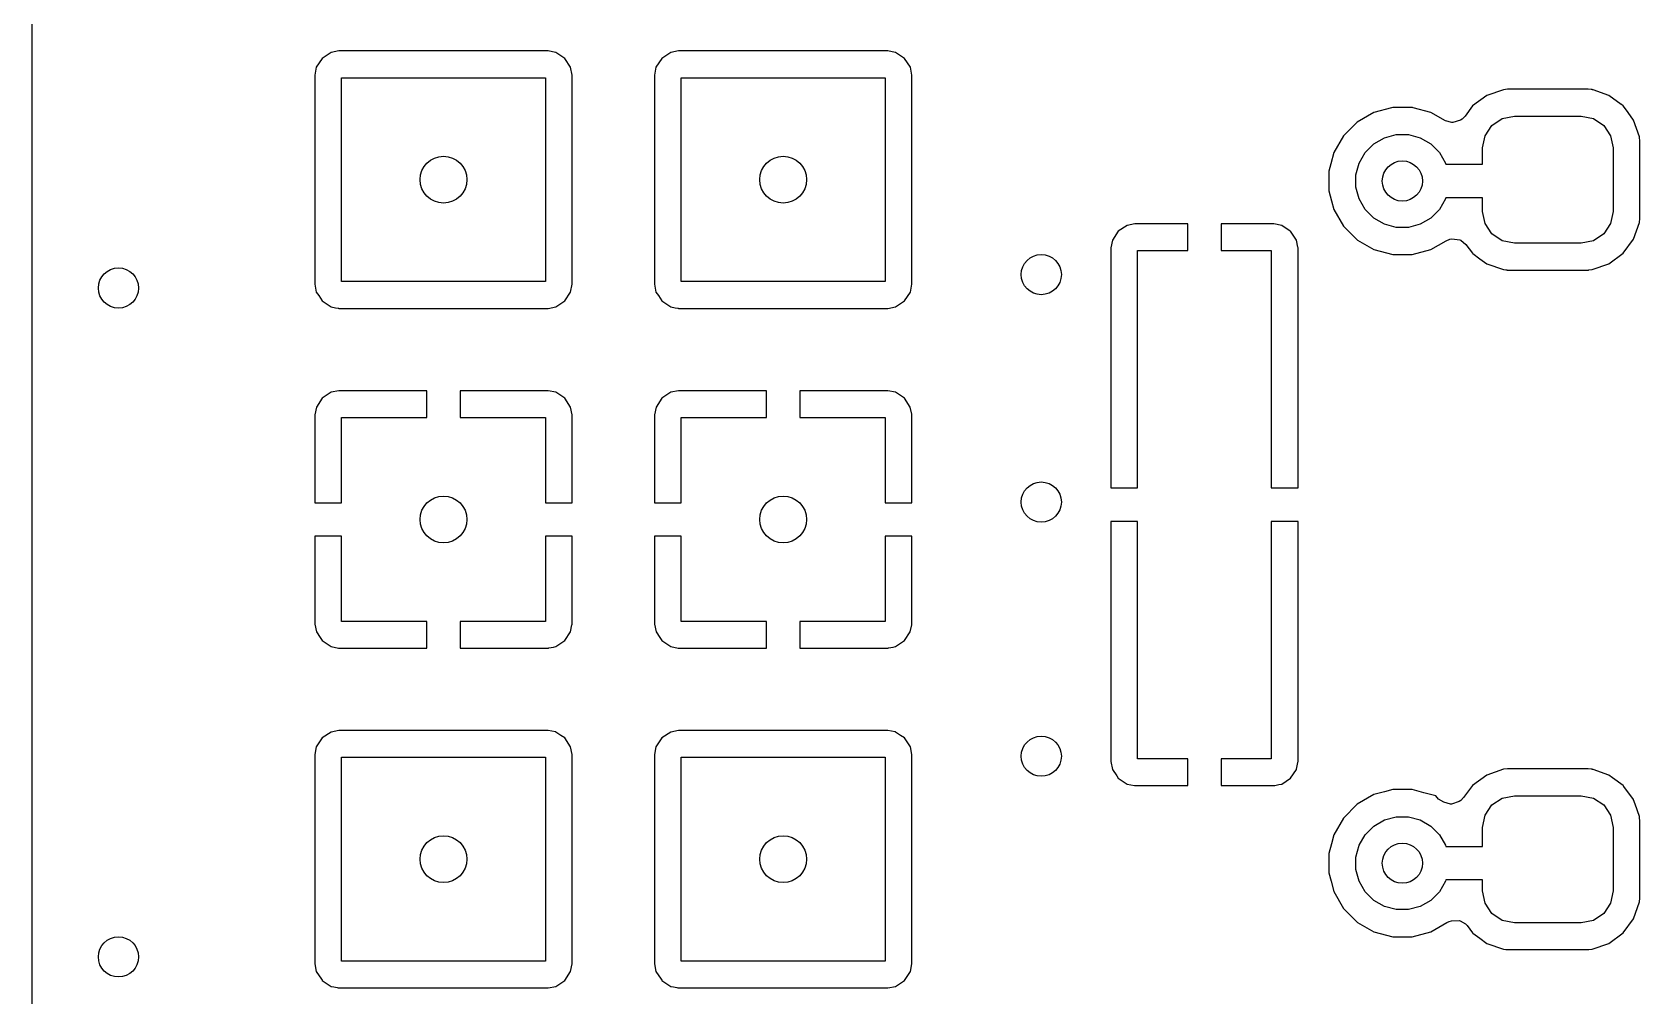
# Model space of a CAD drawing. Header units: inches. Extents: x 4.87 to 6.82, y -5.11 to -3.16.
# Drawn here: x 4.8683 to 5.3416, y -3.917 to -3.6334 of the extents above; entities that cross this region are included whole.
import ezdxf

# ---------------------------------------------------------------- set-up
doc = ezdxf.new("R2010")
doc.units = ezdxf.units.IN
doc.header["$MEASUREMENT"] = 0
doc.layers.add('BLACK', color=250, linetype='CONTINUOUS')

msp = doc.modelspace()

# ---------------------------------------------------------------- linework, layer by layer
at = {"layer": 'BLACK', "linetype": 'CONTINUOUS'}
for p, q in [((4.86829, -3.63484), (4.86829, -3.54599)), ((4.86829, -3.64599), (4.86829, -3.63484)), ((4.95629, -3.63934), (4.95368, -3.64108)), ((4.95859, -3.63888), (4.95629, -3.63934)), ((4.95629, -3.63934), (4.95629, -3.63934)), ((5.02015, -3.63888), (4.95859, -3.63888)), ((4.95859, -3.63888), (4.95859, -3.63888)), ((4.95859, -3.63888), (4.95859, -3.63888)), ((5.02238, -3.63932), (5.02015, -3.63888)), ((5.02015, -3.63888), (5.02015, -3.63888)), ((5.02015, -3.63888), (5.02015, -3.63888)), ((5.02015, -3.63888), (5.02015, -3.63888)), ((5.02015, -3.63888), (5.02015, -3.63888)), ((5.02244, -3.63933), (5.02238, -3.63932)), ((5.02245, -3.63934), (5.02244, -3.63933)), ((5.02422, -3.64052), (5.02245, -3.63934)), ((5.02245, -3.63934), (5.02245, -3.63934)), ((5.05629, -3.63934), (5.05368, -3.64108)), ((5.05859, -3.63888), (5.05629, -3.63934)), ((5.05629, -3.63934), (5.05629, -3.63934)), ((5.12015, -3.63888), (5.05859, -3.63888)), ((5.05859, -3.63888), (5.05859, -3.63888)), ((5.05859, -3.63888), (5.05859, -3.63888)), ((5.12238, -3.63932), (5.12015, -3.63888)), ((5.12015, -3.63888), (5.12015, -3.63888)), ((5.12015, -3.63888), (5.12015, -3.63888)), ((5.12015, -3.63888), (5.12015, -3.63888)), ((5.12015, -3.63888), (5.12015, -3.63888)), ((5.12244, -3.63933), (5.12238, -3.63932)), ((5.12245, -3.63934), (5.12244, -3.63933)), ((5.12422, -3.64052), (5.12245, -3.63934)), ((5.12245, -3.63934), (5.12245, -3.63934)), ((4.95193, -3.64369), (4.95148, -3.64599)), ((4.95368, -3.64108), (4.95193, -3.64369)), ((4.95193, -3.64369), (4.95193, -3.64369)), ((4.95368, -3.64108), (4.95368, -3.64108)), ((5.02506, -3.64108), (5.02422, -3.64052)), ((5.02681, -3.64369), (5.02506, -3.64108)), ((5.02506, -3.64108), (5.02506, -3.64108)), ((5.02726, -3.64599), (5.02681, -3.64369)), ((5.05193, -3.64369), (5.05148, -3.64599)), ((5.05368, -3.64108), (5.05193, -3.64369)), ((5.05193, -3.64369), (5.05193, -3.64369)), ((5.05368, -3.64108), (5.05368, -3.64108)), ((5.12506, -3.64108), (5.12422, -3.64052)), ((5.12681, -3.64369), (5.12506, -3.64108)), ((5.12506, -3.64108), (5.12506, -3.64108)), ((5.12726, -3.64599), (5.12681, -3.64369)), ((4.86829, -3.746), (4.86829, -3.64599)), ((4.95148, -3.64599), (4.95148, -3.70755)), ((4.95937, -3.70677), (4.95937, -3.64677)), ((4.95937, -3.64677), (5.01937, -3.64677)), ((5.01937, -3.64677), (5.01937, -3.70677)), ((5.02726, -3.70755), (5.02726, -3.64599)), ((5.02726, -3.64599), (5.02726, -3.64599)), ((5.05148, -3.64599), (5.05148, -3.70755)), ((5.05937, -3.70677), (5.05937, -3.64677)), ((5.05937, -3.64677), (5.11937, -3.64677)), ((5.11937, -3.64677), (5.11937, -3.70677)), ((5.12726, -3.67431), (5.12726, -3.64599)), ((5.29648, -3.652), (5.2923, -3.65509)), ((5.30138, -3.65029), (5.29648, -3.652)), ((5.30255, -3.65018), (5.30138, -3.65029)), ((5.30138, -3.65029), (5.30138, -3.65029)), ((5.30138, -3.65029), (5.30138, -3.65029)), ((5.32639, -3.65018), (5.30255, -3.65018)), ((5.30255, -3.65018), (5.30255, -3.65018)), ((5.30255, -3.65018), (5.30255, -3.65018)), ((5.32719, -3.65025), (5.32639, -3.65018)), ((5.32639, -3.65018), (5.32639, -3.65018)), ((5.32639, -3.65018), (5.32639, -3.65018)), ((5.32737, -3.65027), (5.32719, -3.65025)), ((5.32755, -3.65028), (5.32737, -3.65027)), ((5.32766, -3.65032), (5.32755, -3.65028)), ((5.32779, -3.65037), (5.32766, -3.65032)), ((5.33246, -3.652), (5.32779, -3.65037)), ((5.3361, -3.65469), (5.33246, -3.652)), ((5.26329, -3.65697), (5.25835, -3.65982)), ((5.26844, -3.65559), (5.26329, -3.65697)), ((5.2688, -3.65549), (5.26844, -3.65559)), ((5.26844, -3.65559), (5.26844, -3.65559)), ((5.27451, -3.65549), (5.2688, -3.65549)), ((5.27463, -3.65553), (5.27451, -3.65549)), ((5.27486, -3.65559), (5.27463, -3.65553)), ((5.28002, -3.65697), (5.27486, -3.65559)), ((5.27486, -3.65559), (5.27486, -3.65559)), ((5.27486, -3.65559), (5.27486, -3.65559)), ((5.28003, -3.65698), (5.28002, -3.65697)), ((5.28002, -3.65697), (5.28002, -3.65697)), ((5.28002, -3.65697), (5.28002, -3.65697)), ((5.2843, -3.65944), (5.28003, -3.65698)), ((5.29009, -3.65808), (5.28922, -3.65893)), ((5.29229, -3.65509), (5.29009, -3.65808)), ((5.2923, -3.65509), (5.29229, -3.65509)), ((5.30105, -3.65878), (5.30463, -3.65807)), ((5.30463, -3.65807), (5.32431, -3.65807)), ((5.32431, -3.65807), (5.32789, -3.65878)), ((5.33612, -3.6547), (5.3361, -3.65469)), ((5.3361, -3.65469), (5.3361, -3.65469)), ((5.33664, -3.65509), (5.33612, -3.6547)), ((5.33665, -3.6551), (5.33664, -3.65509)), ((5.33664, -3.65509), (5.33664, -3.65509)), ((5.3367, -3.65516), (5.33665, -3.6551)), ((5.33808, -3.65703), (5.3367, -3.65516)), ((5.33969, -3.65922), (5.33808, -3.65703)), ((5.25835, -3.65982), (5.25431, -3.66386)), ((5.28622, -3.65996), (5.2843, -3.65944)), ((5.2865, -3.65997), (5.28622, -3.65996)), ((5.28879, -3.65924), (5.2865, -3.65997)), ((5.2865, -3.65997), (5.2865, -3.65997)), ((5.28922, -3.65893), (5.28879, -3.65924)), ((5.29599, -3.66384), (5.29801, -3.66081)), ((5.29801, -3.66081), (5.30105, -3.65878)), ((5.32789, -3.65878), (5.33092, -3.66081)), ((5.33092, -3.66081), (5.33295, -3.66384)), ((5.33972, -3.65926), (5.33969, -3.65922)), ((5.33973, -3.65927), (5.33972, -3.65926)), ((5.34145, -3.66418), (5.33973, -3.65927)), ((5.33973, -3.65927), (5.33973, -3.65927)), ((5.25431, -3.66386), (5.25146, -3.6688)), ((5.26072, -3.66878), (5.26327, -3.66623)), ((5.26327, -3.66623), (5.26638, -3.66443)), ((5.26638, -3.66443), (5.26985, -3.6635)), ((5.26985, -3.6635), (5.27345, -3.6635)), ((5.27345, -3.6635), (5.27693, -3.66443)), ((5.27693, -3.66443), (5.28004, -3.66623)), ((5.28004, -3.66623), (5.28259, -3.66878)), ((5.29528, -3.66742), (5.29599, -3.66384)), ((5.29528, -3.67224), (5.29528, -3.66742)), ((5.33295, -3.66384), (5.33366, -3.66742)), ((5.33366, -3.66742), (5.33366, -3.68612)), ((5.34146, -3.66425), (5.34145, -3.66418)), ((5.34145, -3.66418), (5.34145, -3.66418)), ((5.34146, -3.66436), (5.34146, -3.66425)), ((5.34156, -3.66534), (5.34146, -3.66436)), ((5.34156, -3.6882), (5.34156, -3.66534)), ((5.34156, -3.66534), (5.34156, -3.66534)), ((5.34156, -3.66534), (5.34156, -3.66534)), ((5.34156, -3.66534), (5.34156, -3.66534)), ((5.25057, -3.6721), (5.24998, -3.67431)), ((5.25146, -3.6688), (5.25057, -3.6721)), ((5.25799, -3.67537), (5.25892, -3.67189)), ((5.25892, -3.67189), (5.26072, -3.66878)), ((5.28259, -3.66878), (5.28438, -3.67189)), ((5.28438, -3.67189), (5.28448, -3.67224)), ((5.28448, -3.67224), (5.29528, -3.67224)), ((5.12726, -3.69686), (5.12726, -3.67431)), ((5.24998, -3.67431), (5.24998, -3.68002)), ((5.25799, -3.67896), (5.25799, -3.67537)), ((5.24998, -3.68002), (5.25079, -3.68304)), ((5.25892, -3.68244), (5.25799, -3.67896)), ((5.25079, -3.68304), (5.25079, -3.68304)), ((5.25079, -3.68304), (5.25079, -3.68304)), ((5.25079, -3.68304), (5.25146, -3.68553)), ((5.25146, -3.68553), (5.25431, -3.69047)), ((5.26072, -3.68555), (5.25892, -3.68244)), ((5.26327, -3.6881), (5.26072, -3.68555)), ((5.28259, -3.68555), (5.28004, -3.6881)), ((5.28438, -3.68244), (5.28259, -3.68555)), ((5.28448, -3.68209), (5.28438, -3.68244)), ((5.29528, -3.68209), (5.28448, -3.68209)), ((5.29528, -3.68612), (5.29528, -3.68209)), ((5.29599, -3.6897), (5.29528, -3.68612)), ((5.33366, -3.68612), (5.33295, -3.6897)), ((5.19063, -3.69022), (5.18802, -3.69196)), ((5.19292, -3.68976), (5.19063, -3.69022)), ((5.19063, -3.69022), (5.19063, -3.69022)), ((5.20846, -3.68976), (5.19292, -3.68976)), ((5.20846, -3.69764), (5.20846, -3.68976)), ((5.20846, -3.68976), (5.20846, -3.68976)), ((5.20846, -3.68976), (5.20846, -3.68976)), ((5.23385, -3.68976), (5.21831, -3.68976)), ((5.21831, -3.68976), (5.21831, -3.68976)), ((5.21831, -3.68976), (5.21831, -3.69764)), ((5.23614, -3.69022), (5.23385, -3.68976)), ((5.23385, -3.68976), (5.23385, -3.68976)), ((5.23837, -3.69171), (5.23614, -3.69022)), ((5.23614, -3.69022), (5.23614, -3.69022)), ((5.25431, -3.69047), (5.25431, -3.69047)), ((5.25431, -3.69047), (5.25431, -3.69047)), ((5.25431, -3.69047), (5.25431, -3.69047)), ((5.25431, -3.69047), (5.25835, -3.69451)), ((5.26638, -3.6899), (5.26327, -3.6881)), ((5.26985, -3.69083), (5.26638, -3.6899)), ((5.27345, -3.69083), (5.26985, -3.69083)), ((5.27693, -3.6899), (5.27345, -3.69083)), ((5.28004, -3.6881), (5.27693, -3.6899)), ((5.29801, -3.69273), (5.29599, -3.6897)), ((5.33295, -3.6897), (5.33092, -3.69273)), ((5.33973, -3.69427), (5.34145, -3.68936)), ((5.34145, -3.68936), (5.34156, -3.6882)), ((5.18628, -3.69457), (5.18583, -3.69686)), ((5.18802, -3.69196), (5.18628, -3.69457)), ((5.18628, -3.69457), (5.18628, -3.69457)), ((5.18802, -3.69196), (5.18802, -3.69196)), ((5.23875, -3.69196), (5.23837, -3.69171)), ((5.24049, -3.69457), (5.23875, -3.69196)), ((5.23875, -3.69196), (5.23875, -3.69196)), ((5.2409, -3.69662), (5.24049, -3.69457)), ((5.25835, -3.69451), (5.25835, -3.69451)), ((5.25835, -3.69451), (5.25835, -3.69451)), ((5.25835, -3.69451), (5.25837, -3.69452)), ((5.25837, -3.69452), (5.25845, -3.69457)), ((5.25845, -3.69457), (5.26329, -3.69736)), ((5.28002, -3.69736), (5.28451, -3.69477)), ((5.28451, -3.69477), (5.28565, -3.69433)), ((5.28565, -3.69433), (5.28616, -3.69422)), ((5.28616, -3.69422), (5.28856, -3.69447)), ((5.28856, -3.69447), (5.28881, -3.69459)), ((5.28881, -3.69459), (5.29036, -3.69583)), ((5.29036, -3.69583), (5.29229, -3.69845)), ((5.30105, -3.69476), (5.29801, -3.69273)), ((5.30463, -3.69547), (5.30105, -3.69476)), ((5.32431, -3.69547), (5.30463, -3.69547)), ((5.32789, -3.69476), (5.32431, -3.69547)), ((5.33092, -3.69273), (5.32789, -3.69476)), ((5.33664, -3.69845), (5.33973, -3.69427)), ((5.12726, -3.70755), (5.12726, -3.69686)), ((5.18583, -3.69686), (5.18583, -3.69686)), ((5.18583, -3.69686), (5.18583, -3.76752)), ((5.1937, -3.76752), (5.1937, -3.69764)), ((5.1937, -3.69764), (5.20846, -3.69764)), ((5.21831, -3.69764), (5.23307, -3.69764)), ((5.23307, -3.69764), (5.23307, -3.76752)), ((5.24091, -3.69665), (5.2409, -3.69662)), ((5.24094, -3.69686), (5.24091, -3.69665)), ((5.24094, -3.74448), (5.24094, -3.69686)), ((5.24094, -3.69686), (5.24094, -3.69686)), ((5.26329, -3.69736), (5.26329, -3.69736)), ((5.26329, -3.69736), (5.26329, -3.69736)), ((5.26329, -3.69736), (5.2688, -3.69884)), ((5.2688, -3.69884), (5.2688, -3.69884)), ((5.2688, -3.69884), (5.27451, -3.69884)), ((5.27451, -3.69884), (5.28002, -3.69736)), ((5.27451, -3.69884), (5.27451, -3.69884)), ((5.29229, -3.69845), (5.29229, -3.69845)), ((5.29229, -3.69845), (5.29229, -3.69845)), ((5.29229, -3.69845), (5.29229, -3.69845)), ((5.29229, -3.69845), (5.29231, -3.69846)), ((5.29231, -3.69846), (5.29237, -3.69851)), ((5.29237, -3.69851), (5.29446, -3.70005)), ((5.29446, -3.70005), (5.29648, -3.70154)), ((5.33246, -3.70154), (5.33664, -3.69845)), ((5.29648, -3.70154), (5.29648, -3.70154)), ((5.29648, -3.70154), (5.29648, -3.70154)), ((5.29648, -3.70154), (5.29648, -3.70154)), ((5.29648, -3.70154), (5.29648, -3.70154)), ((5.29648, -3.70154), (5.29651, -3.70155)), ((5.29651, -3.70155), (5.30138, -3.70326)), ((5.30138, -3.70326), (5.30214, -3.70333)), ((5.30214, -3.70333), (5.30246, -3.70336)), ((5.30246, -3.70336), (5.30246, -3.70336)), ((5.30246, -3.70336), (5.30246, -3.70336)), ((5.30246, -3.70336), (5.30254, -3.70337)), ((5.30254, -3.70337), (5.30255, -3.70337)), ((5.30255, -3.70337), (5.30255, -3.70337)), ((5.30255, -3.70337), (5.30255, -3.70337)), ((5.30255, -3.70337), (5.32639, -3.70337)), ((5.32639, -3.70337), (5.32642, -3.70337)), ((5.32642, -3.70337), (5.32652, -3.70335)), ((5.32652, -3.70335), (5.32755, -3.70326)), ((5.32755, -3.70326), (5.33246, -3.70154)), ((4.95148, -3.70755), (4.95193, -3.70985)), ((4.95193, -3.70985), (4.95193, -3.70985)), ((4.95193, -3.70985), (4.95193, -3.70985)), ((4.95193, -3.70985), (4.95193, -3.70985)), ((4.95193, -3.70985), (4.95193, -3.70985)), ((4.95193, -3.70985), (4.95264, -3.71091)), ((5.01937, -3.70677), (4.95937, -3.70677)), ((5.02506, -3.71246), (5.02681, -3.70985)), ((5.02681, -3.70985), (5.02726, -3.70755)), ((5.05148, -3.70755), (5.05193, -3.70985)), ((5.05193, -3.70985), (5.05193, -3.70985)), ((5.05193, -3.70985), (5.05193, -3.70985)), ((5.05193, -3.70985), (5.05193, -3.70985)), ((5.05193, -3.70985), (5.05193, -3.70985)), ((5.05193, -3.70985), (5.05264, -3.71091)), ((5.11937, -3.70677), (5.05937, -3.70677)), ((5.12506, -3.71246), (5.12681, -3.70985)), ((5.12681, -3.70985), (5.12726, -3.70755)), ((4.95264, -3.71091), (4.95368, -3.71246)), ((4.95368, -3.71246), (4.95629, -3.71421)), ((4.95629, -3.71421), (4.95762, -3.71447)), ((4.95762, -3.71447), (4.95835, -3.71462)), ((4.95835, -3.71462), (4.95844, -3.71464)), ((4.95844, -3.71464), (4.95852, -3.71465)), ((4.95852, -3.71465), (4.95859, -3.71467)), ((4.95859, -3.71467), (4.95859, -3.71467)), ((4.95859, -3.71467), (4.95859, -3.71467)), ((4.95859, -3.71467), (5.02015, -3.71467)), ((5.02015, -3.71467), (5.02245, -3.71421)), ((5.02015, -3.71467), (5.02015, -3.71467)), ((5.02245, -3.71421), (5.02506, -3.71246)), ((5.05264, -3.71091), (5.05368, -3.71246)), ((5.05368, -3.71246), (5.05629, -3.71421)), ((5.05629, -3.71421), (5.05762, -3.71447)), ((5.05762, -3.71447), (5.05835, -3.71462)), ((5.05835, -3.71462), (5.05844, -3.71464)), ((5.05844, -3.71464), (5.05852, -3.71465)), ((5.05852, -3.71465), (5.05859, -3.71467)), ((5.05859, -3.71467), (5.05859, -3.71467)), ((5.05859, -3.71467), (5.05859, -3.71467)), ((5.05859, -3.71467), (5.12015, -3.71467)), ((5.12015, -3.71467), (5.12245, -3.71421)), ((5.12015, -3.71467), (5.12015, -3.71467)), ((5.12245, -3.71421), (5.12506, -3.71246)), ((4.95369, -3.7411), (4.95195, -3.7437)), ((4.9563, -3.73935), (4.95369, -3.74109)), ((4.95369, -3.74109), (4.95369, -3.7411)), ((4.95859, -3.7389), (4.9563, -3.73935)), ((4.9563, -3.73935), (4.9563, -3.73935)), ((4.98445, -3.7389), (4.95859, -3.7389)), ((4.98445, -3.74677), (4.98445, -3.7389)), ((4.98445, -3.7389), (4.98445, -3.7389)), ((4.98445, -3.7389), (4.98445, -3.7389)), ((4.98445, -3.7389), (4.98445, -3.7389)), ((4.99429, -3.7389), (4.99429, -3.7389)), ((4.99429, -3.7389), (4.99429, -3.74677)), ((5.02015, -3.7389), (4.99429, -3.7389)), ((4.99429, -3.7389), (4.99429, -3.7389)), ((5.02244, -3.73935), (5.02015, -3.7389)), ((5.02015, -3.7389), (5.02015, -3.7389)), ((5.02505, -3.74109), (5.02244, -3.73935)), ((5.02244, -3.73935), (5.02244, -3.73935)), ((5.02679, -3.7437), (5.02505, -3.74109)), ((5.02505, -3.74109), (5.02505, -3.74109)), ((5.05369, -3.7411), (5.05195, -3.7437)), ((5.0563, -3.73935), (5.05369, -3.74109)), ((5.05369, -3.74109), (5.05369, -3.7411)), ((5.05859, -3.7389), (5.0563, -3.73935)), ((5.0563, -3.73935), (5.0563, -3.73935)), ((5.08445, -3.7389), (5.05859, -3.7389)), ((5.08445, -3.74677), (5.08445, -3.7389)), ((5.08445, -3.7389), (5.08445, -3.7389)), ((5.08445, -3.7389), (5.08445, -3.7389)), ((5.08445, -3.7389), (5.08445, -3.7389)), ((5.09429, -3.7389), (5.09429, -3.7389)), ((5.09429, -3.7389), (5.09429, -3.74677)), ((5.12015, -3.7389), (5.09429, -3.7389)), ((5.09429, -3.7389), (5.09429, -3.7389)), ((5.12244, -3.73935), (5.12015, -3.7389)), ((5.12015, -3.7389), (5.12015, -3.7389)), ((5.12505, -3.74109), (5.12244, -3.73935)), ((5.12244, -3.73935), (5.12244, -3.73935)), ((5.12679, -3.7437), (5.12505, -3.74109)), ((5.12505, -3.74109), (5.12505, -3.74109)), ((4.86829, -3.84599), (4.86829, -3.746)), ((4.95195, -3.7437), (4.9515, -3.746)), ((4.9515, -3.746), (4.9515, -3.77185)), ((4.9515, -3.746), (4.9515, -3.746)), ((4.95195, -3.7437), (4.95195, -3.7437)), ((4.95937, -3.77185), (4.95937, -3.74677)), ((4.95937, -3.74677), (4.98445, -3.74677)), ((4.99429, -3.74677), (5.01937, -3.74677)), ((5.01937, -3.74677), (5.01937, -3.77185)), ((5.02724, -3.746), (5.02679, -3.7437)), ((5.02724, -3.77185), (5.02724, -3.746)), ((5.02724, -3.746), (5.02724, -3.746)), ((5.02724, -3.746), (5.02724, -3.746)), ((5.05195, -3.7437), (5.0515, -3.746)), ((5.0515, -3.746), (5.0515, -3.77185)), ((5.0515, -3.746), (5.0515, -3.746)), ((5.05195, -3.7437), (5.05195, -3.7437)), ((5.05937, -3.77185), (5.05937, -3.74677)), ((5.05937, -3.74677), (5.08445, -3.74677)), ((5.09429, -3.74677), (5.11937, -3.74677)), ((5.11937, -3.74677), (5.11937, -3.77185)), ((5.1272, -3.74576), (5.12679, -3.7437)), ((5.12722, -3.74584), (5.1272, -3.74576)), ((5.12724, -3.746), (5.12722, -3.74584)), ((5.12724, -3.77185), (5.12724, -3.746)), ((5.12724, -3.746), (5.12724, -3.746)), ((5.24094, -3.76083), (5.24094, -3.74448)), ((5.24094, -3.76752), (5.24094, -3.76083)), ((4.9515, -3.77185), (4.9515, -3.77185)), ((4.9515, -3.77185), (4.95937, -3.77185)), ((5.01937, -3.77185), (5.02724, -3.77185)), ((5.02724, -3.77185), (5.02724, -3.77185)), ((5.02724, -3.77185), (5.02724, -3.77185)), ((5.0515, -3.77185), (5.0515, -3.77185)), ((5.0515, -3.77185), (5.05937, -3.77185)), ((5.11937, -3.77185), (5.12724, -3.77185)), ((5.12724, -3.77185), (5.12724, -3.77185)), ((5.12724, -3.77185), (5.12724, -3.77185)), ((5.18583, -3.76752), (5.18583, -3.76752)), ((5.18583, -3.76752), (5.1937, -3.76752)), ((5.23307, -3.76752), (5.24094, -3.76752)), ((5.24094, -3.76752), (5.24094, -3.76752)), ((5.24094, -3.76752), (5.24094, -3.76752)), ((5.18583, -3.77736), (5.18583, -3.77736)), ((5.18583, -3.77736), (5.18583, -3.84802)), ((5.1937, -3.77736), (5.18583, -3.77736)), ((5.18583, -3.77736), (5.18583, -3.77736)), ((5.18583, -3.77736), (5.18583, -3.77736)), ((5.1937, -3.84724), (5.1937, -3.77736)), ((5.24094, -3.77736), (5.23307, -3.77736)), ((5.23307, -3.77736), (5.23307, -3.84724)), ((5.24094, -3.84802), (5.24094, -3.77736)), ((5.24094, -3.77736), (5.24094, -3.77736)), ((5.24094, -3.77736), (5.24094, -3.77736)), ((5.24094, -3.77736), (5.24094, -3.77736)), ((4.9515, -3.78169), (4.9515, -3.78169)), ((4.9515, -3.78169), (4.9515, -3.78169)), ((4.9515, -3.78169), (4.9515, -3.80755)), ((4.95937, -3.78169), (4.9515, -3.78169)), ((4.95937, -3.80677), (4.95937, -3.78169)), ((5.02724, -3.78169), (5.01937, -3.78169)), ((5.01937, -3.78169), (5.01937, -3.80677)), ((5.02724, -3.80755), (5.02724, -3.78169)), ((5.02724, -3.78169), (5.02724, -3.78169)), ((5.02724, -3.78169), (5.02724, -3.78169)), ((5.02724, -3.78169), (5.02724, -3.78169)), ((5.0515, -3.78169), (5.0515, -3.78169)), ((5.0515, -3.78169), (5.0515, -3.78169)), ((5.0515, -3.78169), (5.0515, -3.80755)), ((5.05937, -3.78169), (5.0515, -3.78169)), ((5.05937, -3.80677), (5.05937, -3.78169)), ((5.12724, -3.78169), (5.11937, -3.78169)), ((5.11937, -3.78169), (5.11937, -3.80677)), ((5.12724, -3.80755), (5.12724, -3.78169)), ((5.12724, -3.78169), (5.12724, -3.78169)), ((5.12724, -3.78169), (5.12724, -3.78169)), ((5.12724, -3.78169), (5.12724, -3.78169)), ((4.9515, -3.80755), (4.95195, -3.80984)), ((4.98445, -3.80677), (4.95937, -3.80677)), ((4.98445, -3.81465), (4.98445, -3.80677)), ((5.01937, -3.80677), (4.99429, -3.80677)), ((4.99429, -3.80677), (4.99429, -3.81465)), ((5.02679, -3.80984), (5.0272, -3.80779)), ((5.0272, -3.80779), (5.02722, -3.8077)), ((5.02722, -3.8077), (5.02724, -3.80755)), ((5.0515, -3.80755), (5.05195, -3.80984)), ((5.08445, -3.80677), (5.05937, -3.80677)), ((5.08445, -3.81465), (5.08445, -3.80677)), ((5.11937, -3.80677), (5.09429, -3.80677)), ((5.09429, -3.80677), (5.09429, -3.81465)), ((5.12679, -3.80984), (5.1272, -3.80779)), ((5.1272, -3.80779), (5.12722, -3.8077)), ((5.12722, -3.8077), (5.12724, -3.80755)), ((4.95195, -3.80984), (4.95195, -3.80984)), ((4.95195, -3.80984), (4.95306, -3.8115)), ((4.95306, -3.8115), (4.95369, -3.81245)), ((4.95369, -3.81245), (4.95369, -3.81245)), ((4.95369, -3.81245), (4.9563, -3.81419)), ((4.9563, -3.81419), (4.9585, -3.81463)), ((5.02039, -3.8146), (5.02173, -3.81433)), ((5.02173, -3.81433), (5.02244, -3.81419)), ((5.02244, -3.81419), (5.02505, -3.81245)), ((5.02244, -3.81419), (5.02244, -3.81419)), ((5.02244, -3.81419), (5.02244, -3.81419)), ((5.02505, -3.81245), (5.02679, -3.80984)), ((5.02505, -3.81245), (5.02505, -3.81245)), ((5.05195, -3.80984), (5.05195, -3.80984)), ((5.05195, -3.80984), (5.05306, -3.8115)), ((5.05306, -3.8115), (5.05369, -3.81245)), ((5.05369, -3.81245), (5.05369, -3.81245)), ((5.05369, -3.81245), (5.0563, -3.81419)), ((5.0563, -3.81419), (5.0585, -3.81463)), ((5.12039, -3.8146), (5.12173, -3.81433)), ((5.12173, -3.81433), (5.12244, -3.81419)), ((5.12244, -3.81419), (5.12505, -3.81245)), ((5.12244, -3.81419), (5.12244, -3.81419)), ((5.12244, -3.81419), (5.12244, -3.81419)), ((5.12505, -3.81245), (5.12679, -3.80984)), ((5.12505, -3.81245), (5.12505, -3.81245)), ((4.9585, -3.81463), (4.95857, -3.81464)), ((4.95857, -3.81464), (4.95859, -3.81465)), ((4.95859, -3.81465), (4.95859, -3.81465)), ((4.95859, -3.81465), (4.95859, -3.81465)), ((4.95859, -3.81465), (4.98445, -3.81465)), ((4.98445, -3.81465), (4.98445, -3.81465)), ((4.98445, -3.81465), (4.98445, -3.81465)), ((4.99429, -3.81465), (4.99429, -3.81465)), ((4.99429, -3.81465), (4.99429, -3.81465)), ((4.99429, -3.81465), (5.02015, -3.81465)), ((5.02015, -3.81465), (5.0203, -3.81462)), ((5.02015, -3.81465), (5.02015, -3.81465)), ((5.0203, -3.81462), (5.02039, -3.8146)), ((5.0585, -3.81463), (5.05857, -3.81464)), ((5.05857, -3.81464), (5.05859, -3.81465)), ((5.05859, -3.81465), (5.05859, -3.81465)), ((5.05859, -3.81465), (5.05859, -3.81465)), ((5.05859, -3.81465), (5.08445, -3.81465)), ((5.08445, -3.81465), (5.08445, -3.81465)), ((5.08445, -3.81465), (5.08445, -3.81465)), ((5.09429, -3.81465), (5.09429, -3.81465)), ((5.09429, -3.81465), (5.09429, -3.81465)), ((5.09429, -3.81465), (5.12015, -3.81465)), ((5.12015, -3.81465), (5.1203, -3.81462)), ((5.12015, -3.81465), (5.12015, -3.81465)), ((5.1203, -3.81462), (5.12039, -3.8146)), ((4.95368, -3.84108), (4.95193, -3.84369)), ((4.95629, -3.83934), (4.95368, -3.84108)), ((4.95368, -3.84108), (4.95368, -3.84108)), ((4.95859, -3.83888), (4.95629, -3.83934)), ((4.95629, -3.83934), (4.95629, -3.83934)), ((5.02015, -3.83888), (4.95859, -3.83888)), ((4.95859, -3.83888), (4.95859, -3.83888)), ((4.95859, -3.83888), (4.95859, -3.83888)), ((5.02238, -3.83932), (5.02015, -3.83888)), ((5.02015, -3.83888), (5.02015, -3.83888)), ((5.02015, -3.83888), (5.02015, -3.83888)), ((5.02015, -3.83888), (5.02015, -3.83888)), ((5.02015, -3.83888), (5.02015, -3.83888)), ((5.02244, -3.83933), (5.02238, -3.83932)), ((5.02245, -3.83934), (5.02244, -3.83933)), ((5.02394, -3.84033), (5.02245, -3.83934)), ((5.02245, -3.83934), (5.02245, -3.83934)), ((5.02506, -3.84108), (5.02394, -3.84033)), ((5.02681, -3.84369), (5.02506, -3.84108)), ((5.02506, -3.84108), (5.02506, -3.84108)), ((5.05368, -3.84108), (5.05193, -3.84369)), ((5.05629, -3.83934), (5.05368, -3.84108)), ((5.05368, -3.84108), (5.05368, -3.84108)), ((5.05859, -3.83888), (5.05629, -3.83934)), ((5.05629, -3.83934), (5.05629, -3.83934)), ((5.12015, -3.83888), (5.05859, -3.83888)), ((5.05859, -3.83888), (5.05859, -3.83888)), ((5.05859, -3.83888), (5.05859, -3.83888)), ((5.12238, -3.83932), (5.12015, -3.83888)), ((5.12015, -3.83888), (5.12015, -3.83888)), ((5.12015, -3.83888), (5.12015, -3.83888)), ((5.12015, -3.83888), (5.12015, -3.83888)), ((5.12015, -3.83888), (5.12015, -3.83888)), ((5.12244, -3.83933), (5.12238, -3.83932)), ((5.12245, -3.83934), (5.12244, -3.83933)), ((5.12394, -3.84033), (5.12245, -3.83934)), ((5.12245, -3.83934), (5.12245, -3.83934)), ((5.12506, -3.84108), (5.12394, -3.84033)), ((5.12681, -3.84369), (5.12506, -3.84108)), ((5.12506, -3.84108), (5.12506, -3.84108)), ((4.86829, -3.93308), (4.86829, -3.84599)), ((4.95193, -3.84369), (4.95148, -3.84599)), ((4.95148, -3.84599), (4.95148, -3.90755)), ((4.95193, -3.84369), (4.95193, -3.84369)), ((4.95937, -3.90677), (4.95937, -3.84677)), ((4.95937, -3.84677), (5.01937, -3.84677)), ((5.01937, -3.84677), (5.01937, -3.90677)), ((5.02726, -3.84599), (5.02681, -3.84369)), ((5.02726, -3.90755), (5.02726, -3.84599)), ((5.02726, -3.84599), (5.02726, -3.84599)), ((5.05193, -3.84369), (5.05148, -3.84599)), ((5.05148, -3.84599), (5.05148, -3.90755)), ((5.05193, -3.84369), (5.05193, -3.84369)), ((5.05937, -3.90677), (5.05937, -3.84677)), ((5.05937, -3.84677), (5.11937, -3.84677)), ((5.11937, -3.84677), (5.11937, -3.90677)), ((5.12726, -3.84599), (5.12681, -3.84369)), ((5.12726, -3.8751), (5.12726, -3.84599)), ((5.20846, -3.84724), (5.1937, -3.84724)), ((5.20846, -3.85512), (5.20846, -3.84724)), ((5.23307, -3.84724), (5.21831, -3.84724)), ((5.21831, -3.84724), (5.21831, -3.85512)), ((5.18583, -3.84802), (5.18628, -3.85032)), ((5.18628, -3.85032), (5.18628, -3.85032)), ((5.18628, -3.85032), (5.18758, -3.85226)), ((5.18758, -3.85226), (5.18802, -3.85292)), ((5.23875, -3.85292), (5.24049, -3.85032)), ((5.24049, -3.85029), (5.24069, -3.84932)), ((5.24049, -3.85032), (5.24049, -3.85029)), ((5.24069, -3.84932), (5.2409, -3.84826)), ((5.2409, -3.84826), (5.24092, -3.84817)), ((5.24092, -3.84817), (5.24094, -3.84802)), ((5.29648, -3.852), (5.2923, -3.85509)), ((5.30138, -3.85029), (5.29648, -3.852)), ((5.30255, -3.85018), (5.30138, -3.85029)), ((5.30138, -3.85029), (5.30138, -3.85029)), ((5.30138, -3.85029), (5.30138, -3.85029)), ((5.32639, -3.85018), (5.30255, -3.85018)), ((5.30255, -3.85018), (5.30255, -3.85018)), ((5.30255, -3.85018), (5.30255, -3.85018)), ((5.32722, -3.85025), (5.32639, -3.85018)), ((5.32639, -3.85018), (5.32639, -3.85018)), ((5.32639, -3.85018), (5.32639, -3.85018)), ((5.32737, -3.85027), (5.32722, -3.85025)), ((5.32755, -3.85028), (5.32737, -3.85027)), ((5.32766, -3.85032), (5.32755, -3.85028)), ((5.32779, -3.85037), (5.32766, -3.85032)), ((5.33246, -3.852), (5.32779, -3.85037)), ((5.33351, -3.85277), (5.33246, -3.852)), ((5.18802, -3.85292), (5.18802, -3.85292)), ((5.18802, -3.85292), (5.19063, -3.85466)), ((5.19063, -3.85466), (5.19283, -3.8551)), ((5.19283, -3.8551), (5.1929, -3.85512)), ((5.1929, -3.85512), (5.19293, -3.85512)), ((5.19293, -3.85512), (5.19293, -3.85512)), ((5.19293, -3.85512), (5.19293, -3.85512)), ((5.19293, -3.85512), (5.20846, -3.85512)), ((5.20846, -3.85512), (5.20846, -3.85512)), ((5.20846, -3.85512), (5.20846, -3.85512)), ((5.21831, -3.85512), (5.21831, -3.85512)), ((5.21831, -3.85512), (5.21831, -3.85512)), ((5.21831, -3.85512), (5.23385, -3.85512)), ((5.23385, -3.85512), (5.234, -3.85509)), ((5.23385, -3.85512), (5.23385, -3.85512)), ((5.234, -3.85509), (5.23409, -3.85507)), ((5.23409, -3.85507), (5.23533, -3.85482)), ((5.23533, -3.85482), (5.23614, -3.85466)), ((5.23614, -3.85466), (5.23875, -3.85292)), ((5.23614, -3.85466), (5.23614, -3.85466)), ((5.23614, -3.85466), (5.23614, -3.85466)), ((5.23875, -3.85292), (5.23875, -3.85292)), ((5.26637, -3.85693), (5.26329, -3.85776)), ((5.2688, -3.85628), (5.26637, -3.85693)), ((5.26637, -3.85693), (5.26637, -3.85693)), ((5.27451, -3.85628), (5.2688, -3.85628)), ((5.27659, -3.85684), (5.27451, -3.85628)), ((5.27451, -3.85628), (5.27451, -3.85628)), ((5.278, -3.85722), (5.27659, -3.85684)), ((5.29229, -3.85509), (5.28968, -3.85863)), ((5.2923, -3.85509), (5.29229, -3.85509)), ((5.33664, -3.85509), (5.33351, -3.85277)), ((5.33665, -3.85509), (5.33664, -3.85509)), ((5.33664, -3.85509), (5.33664, -3.85509)), ((5.33664, -3.85509), (5.33664, -3.85509)), ((5.33666, -3.85511), (5.33665, -3.85509)), ((5.3367, -3.85516), (5.33666, -3.85511)), ((5.33678, -3.85526), (5.3367, -3.85516)), ((5.33684, -3.85536), (5.33678, -3.85526)), ((5.33969, -3.85921), (5.33684, -3.85536)), ((5.25835, -3.86061), (5.25431, -3.86465)), ((5.26329, -3.85776), (5.25835, -3.86061)), ((5.25835, -3.86061), (5.25835, -3.86061)), ((5.25835, -3.86061), (5.25835, -3.86061)), ((5.25835, -3.86061), (5.25835, -3.86061)), ((5.26329, -3.85776), (5.26329, -3.85776)), ((5.28145, -3.85814), (5.278, -3.85722)), ((5.28227, -3.85906), (5.28145, -3.85814)), ((5.28387, -3.85998), (5.28227, -3.85906)), ((5.2839, -3.85999), (5.28387, -3.85998)), ((5.28582, -3.86052), (5.2839, -3.85999)), ((5.28609, -3.86052), (5.28582, -3.86052)), ((5.28839, -3.85979), (5.28609, -3.86052)), ((5.28609, -3.86052), (5.28609, -3.86052)), ((5.28609, -3.86052), (5.28609, -3.86052)), ((5.28609, -3.86052), (5.28609, -3.86052)), ((5.28881, -3.85949), (5.28839, -3.85979)), ((5.28968, -3.85863), (5.28881, -3.85949)), ((5.29599, -3.86384), (5.29801, -3.86081)), ((5.29801, -3.86081), (5.30105, -3.85878)), ((5.30105, -3.85878), (5.30463, -3.85807)), ((5.30463, -3.85807), (5.32431, -3.85807)), ((5.32431, -3.85807), (5.32789, -3.85878)), ((5.32789, -3.85878), (5.33092, -3.86081)), ((5.33092, -3.86081), (5.33295, -3.86384)), ((5.33973, -3.85927), (5.33969, -3.85921)), ((5.33969, -3.85921), (5.33969, -3.85921)), ((5.3402, -3.86061), (5.33973, -3.85927)), ((5.33973, -3.85927), (5.33973, -3.85927)), ((5.33973, -3.85927), (5.33973, -3.85927)), ((5.34145, -3.86418), (5.3402, -3.86061)), ((5.25431, -3.86465), (5.25146, -3.86959)), ((5.25431, -3.86465), (5.25431, -3.86465)), ((5.25431, -3.86465), (5.25431, -3.86465)), ((5.26327, -3.86702), (5.26638, -3.86522)), ((5.26638, -3.86522), (5.26985, -3.86429)), ((5.26985, -3.86429), (5.27345, -3.86429)), ((5.27345, -3.86429), (5.27693, -3.86522)), ((5.27693, -3.86522), (5.28004, -3.86702)), ((5.29528, -3.86742), (5.29599, -3.86384)), ((5.33295, -3.86384), (5.33366, -3.86742)), ((5.34149, -3.86465), (5.34145, -3.86418)), ((5.34145, -3.86418), (5.34145, -3.86418)), ((5.34156, -3.86534), (5.34149, -3.86465)), ((5.34156, -3.8882), (5.34156, -3.86534)), ((5.34156, -3.86534), (5.34156, -3.86534)), ((5.34156, -3.86534), (5.34156, -3.86534)), ((5.34156, -3.86534), (5.34156, -3.86534)), ((5.25146, -3.86959), (5.25075, -3.87221)), ((5.25146, -3.86959), (5.25146, -3.86959)), ((5.25892, -3.87268), (5.26072, -3.86956)), ((5.26072, -3.86956), (5.26327, -3.86702)), ((5.28004, -3.86702), (5.28259, -3.86956)), ((5.28259, -3.86956), (5.28438, -3.87268)), ((5.29528, -3.87303), (5.29528, -3.86742)), ((5.33366, -3.86742), (5.33366, -3.88612)), ((5.12726, -3.90755), (5.12726, -3.8751)), ((5.25075, -3.87221), (5.24998, -3.8751)), ((5.24998, -3.8751), (5.24998, -3.88081)), ((5.25075, -3.87221), (5.25075, -3.87221)), ((5.25799, -3.87615), (5.25892, -3.87268)), ((5.28438, -3.87268), (5.28448, -3.87303)), ((5.28448, -3.87303), (5.29528, -3.87303)), ((5.25799, -3.87975), (5.25799, -3.87615)), ((5.25892, -3.88323), (5.25799, -3.87975)), ((5.24998, -3.88081), (5.25064, -3.88325)), ((5.25064, -3.88325), (5.25064, -3.88325)), ((5.25064, -3.88325), (5.25064, -3.88325)), ((5.25064, -3.88325), (5.25146, -3.88632)), ((5.26072, -3.88634), (5.25892, -3.88323)), ((5.28438, -3.88323), (5.28259, -3.88634)), ((5.28448, -3.88287), (5.28438, -3.88323)), ((5.29528, -3.88287), (5.28448, -3.88287)), ((5.29528, -3.88612), (5.29528, -3.88287)), ((5.25146, -3.88632), (5.25431, -3.89126)), ((5.26327, -3.88888), (5.26072, -3.88634)), ((5.26638, -3.89068), (5.26327, -3.88888)), ((5.28004, -3.88888), (5.27693, -3.89068)), ((5.28259, -3.88634), (5.28004, -3.88888)), ((5.29599, -3.8897), (5.29528, -3.88612)), ((5.29801, -3.89273), (5.29599, -3.8897)), ((5.33295, -3.8897), (5.33092, -3.89273)), ((5.33366, -3.88612), (5.33295, -3.8897)), ((5.33973, -3.89427), (5.34145, -3.88936)), ((5.34145, -3.88936), (5.34156, -3.8882)), ((5.25431, -3.89126), (5.25431, -3.89126)), ((5.25431, -3.89126), (5.25431, -3.89126)), ((5.25431, -3.89126), (5.25431, -3.89126)), ((5.25431, -3.89126), (5.25835, -3.8953)), ((5.26985, -3.89161), (5.26638, -3.89068)), ((5.27345, -3.89161), (5.26985, -3.89161)), ((5.27693, -3.89068), (5.27345, -3.89161)), ((5.28538, -3.89513), (5.28608, -3.89488)), ((5.28608, -3.89488), (5.28849, -3.89482)), ((5.28849, -3.89482), (5.28867, -3.89487)), ((5.28867, -3.89487), (5.29027, -3.89581)), ((5.30105, -3.89476), (5.29801, -3.89273)), ((5.30463, -3.89547), (5.30105, -3.89476)), ((5.32789, -3.89476), (5.32431, -3.89547)), ((5.33092, -3.89273), (5.32789, -3.89476)), ((5.33664, -3.89845), (5.33973, -3.89427)), ((5.25835, -3.8953), (5.25835, -3.8953)), ((5.25835, -3.8953), (5.25835, -3.8953)), ((5.25835, -3.8953), (5.25837, -3.89531)), ((5.25837, -3.89531), (5.25845, -3.89535)), ((5.25845, -3.89535), (5.26329, -3.89815)), ((5.26329, -3.89815), (5.26329, -3.89815)), ((5.26329, -3.89815), (5.26329, -3.89815)), ((5.26329, -3.89815), (5.2688, -3.89963)), ((5.2688, -3.89963), (5.2688, -3.89963)), ((5.2688, -3.89963), (5.27451, -3.89963)), ((5.27451, -3.89963), (5.28002, -3.89815)), ((5.27451, -3.89963), (5.27451, -3.89963)), ((5.28002, -3.89815), (5.28473, -3.89543)), ((5.28002, -3.89815), (5.28002, -3.89815)), ((5.28002, -3.89815), (5.28002, -3.89815)), ((5.28473, -3.89543), (5.28538, -3.89513)), ((5.28473, -3.89543), (5.28473, -3.89543)), ((5.29027, -3.89581), (5.29028, -3.89581)), ((5.29028, -3.89581), (5.29071, -3.8963)), ((5.29071, -3.8963), (5.29229, -3.89845)), ((5.29229, -3.89845), (5.29229, -3.89845)), ((5.29229, -3.89845), (5.29229, -3.89845)), ((5.29229, -3.89845), (5.29229, -3.89845)), ((5.29229, -3.89845), (5.29229, -3.89845)), ((5.29229, -3.89845), (5.29232, -3.89847)), ((5.29232, -3.89847), (5.29232, -3.89848)), ((5.29232, -3.89848), (5.29237, -3.89851)), ((5.29237, -3.89851), (5.29446, -3.90005)), ((5.32431, -3.89547), (5.30463, -3.89547)), ((5.33246, -3.90154), (5.33664, -3.89845)), ((5.29446, -3.90005), (5.29648, -3.90154)), ((5.29648, -3.90154), (5.29648, -3.90154)), ((5.29648, -3.90154), (5.29648, -3.90154)), ((5.29648, -3.90154), (5.29648, -3.90154)), ((5.29648, -3.90154), (5.29648, -3.90154)), ((5.29648, -3.90154), (5.29651, -3.90155)), ((5.29651, -3.90155), (5.30138, -3.90326)), ((5.30138, -3.90326), (5.30214, -3.90333)), ((5.30214, -3.90333), (5.30246, -3.90336)), ((5.30246, -3.90336), (5.30246, -3.90336)), ((5.30246, -3.90336), (5.30246, -3.90336)), ((5.30246, -3.90336), (5.30254, -3.90337)), ((5.30254, -3.90337), (5.30255, -3.90337)), ((5.30255, -3.90337), (5.30255, -3.90337)), ((5.30255, -3.90337), (5.30255, -3.90337)), ((5.30255, -3.90337), (5.32639, -3.90337)), ((5.32639, -3.90337), (5.32642, -3.90337)), ((5.32642, -3.90337), (5.32652, -3.90335)), ((5.32652, -3.90335), (5.32755, -3.90326)), ((5.32755, -3.90326), (5.33246, -3.90154)), ((4.95148, -3.90755), (4.95193, -3.90985)), ((5.01937, -3.90677), (4.95937, -3.90677)), ((5.02681, -3.90985), (5.02726, -3.90755)), ((5.05148, -3.90755), (5.05193, -3.90985)), ((5.11937, -3.90677), (5.05937, -3.90677)), ((5.12681, -3.90985), (5.12726, -3.90755)), ((4.95193, -3.90985), (4.95193, -3.90985)), ((4.95193, -3.90985), (4.95193, -3.90985)), ((4.95193, -3.90985), (4.95193, -3.90985)), ((4.95193, -3.90985), (4.95193, -3.90985)), ((4.95193, -3.90985), (4.95344, -3.91211)), ((4.95344, -3.91211), (4.95362, -3.91237)), ((4.95362, -3.91237), (4.95368, -3.91246)), ((4.95368, -3.91246), (4.95629, -3.91421)), ((5.02245, -3.91421), (5.02506, -3.91246)), ((5.02506, -3.91246), (5.02681, -3.90985)), ((5.05193, -3.90985), (5.05193, -3.90985)), ((5.05193, -3.90985), (5.05193, -3.90985)), ((5.05193, -3.90985), (5.05193, -3.90985)), ((5.05193, -3.90985), (5.05193, -3.90985)), ((5.05193, -3.90985), (5.05344, -3.91211)), ((5.05344, -3.91211), (5.05362, -3.91237)), ((5.05362, -3.91237), (5.05368, -3.91246)), ((5.05368, -3.91246), (5.05629, -3.91421)), ((5.12245, -3.91421), (5.12506, -3.91246)), ((5.12506, -3.91246), (5.12681, -3.90985)), ((4.95629, -3.91421), (4.9571, -3.91437)), ((4.9571, -3.91437), (4.95804, -3.91456)), ((4.95804, -3.91456), (4.95804, -3.91456)), ((4.95804, -3.91456), (4.95835, -3.91462)), ((4.95835, -3.91462), (4.95844, -3.91464)), ((4.95844, -3.91464), (4.95852, -3.91465)), ((4.95852, -3.91465), (4.95859, -3.91467)), ((4.95859, -3.91467), (4.95859, -3.91467)), ((4.95859, -3.91467), (4.95859, -3.91467)), ((4.95859, -3.91467), (5.02015, -3.91467)), ((5.02015, -3.91467), (5.02245, -3.91421)), ((5.02015, -3.91467), (5.02015, -3.91467)), ((5.05629, -3.91421), (5.0571, -3.91437)), ((5.0571, -3.91437), (5.05804, -3.91456)), ((5.05804, -3.91456), (5.05804, -3.91456)), ((5.05804, -3.91456), (5.05835, -3.91462)), ((5.05835, -3.91462), (5.05844, -3.91464)), ((5.05844, -3.91464), (5.05852, -3.91465)), ((5.05852, -3.91465), (5.05859, -3.91467)), ((5.05859, -3.91467), (5.05859, -3.91467)), ((5.05859, -3.91467), (5.05859, -3.91467)), ((5.05859, -3.91467), (5.12015, -3.91467)), ((5.12015, -3.91467), (5.12245, -3.91421)), ((5.12015, -3.91467), (5.12015, -3.91467))]:
    msp.add_line(p, q, dxfattribs=at)
at = {"layer": 'BLACK'}
for centre, radius in [((4.98937, -3.67677), 0.00689), ((5.08937, -3.67677), 0.00689), ((5.27165, -3.67717), 0.00591), ((5.16535, -3.70472), 0.00591), ((4.8937, -3.70866), 0.00591), ((5.16535, -3.77165), 0.00591), ((4.98937, -3.77677), 0.00689), ((5.08937, -3.77677), 0.00689), ((5.16535, -3.84646), 0.00591), ((4.98937, -3.87677), 0.00689), ((5.08937, -3.87677), 0.00689), ((5.27165, -3.87795), 0.00591), ((4.8937, -3.90551), 0.00591)]:
    msp.add_circle(centre, radius, dxfattribs=at)
at = {"layer": 'WHITE'}
for centre, radius in [((4.98937, -3.67677), 0.00689), ((5.08937, -3.67677), 0.00689), ((5.27165, -3.67717), 0.00591), ((5.16535, -3.70472), 0.00591), ((4.8937, -3.70866), 0.00591), ((5.16535, -3.77165), 0.00591), ((4.98937, -3.77677), 0.00689), ((5.08937, -3.77677), 0.00689), ((5.16535, -3.84646), 0.00591), ((4.98937, -3.87677), 0.00689), ((5.08937, -3.87677), 0.00689), ((5.27165, -3.87795), 0.00591), ((4.8937, -3.90551), 0.00591)]:
    msp.add_circle(centre, radius, dxfattribs=at)

doc.saveas('drawing.dxf')
